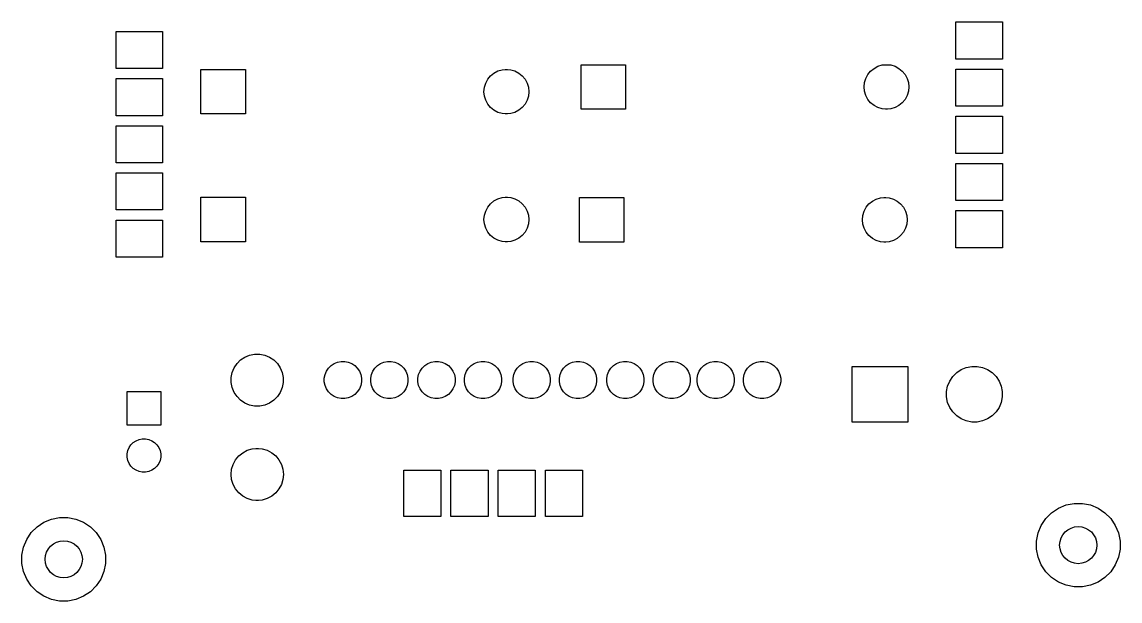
# Model space of a CAD drawing. Extents: x 80 to 139.2, y -92.2 to -19.8.
# Drawn here: x 80 to 139.2, y -92.2 to -61 of the extents above; entities that cross this region are included whole.
import ezdxf

# ---------------------------------------------------------------- set-up
doc = ezdxf.new("R2010")
doc.units = 0
doc.header["$MEASUREMENT"] = 0
doc.layers.add('BLACK', color=7, linetype='CONTINUOUS')

msp = doc.modelspace()

# ---------------------------------------------------------------- linework, layer by layer
at = {"layer": 'BLACK', "linetype": 'CONTINUOUS'}
for p, q in [((130.322, -62.976), (130.322, -60.976)), ((130.322, -60.976), (132.822, -60.976)), ((132.822, -60.976), (132.822, -62.976)), ((85.11, -63.484), (85.11, -61.484)), ((85.11, -61.484), (87.61, -61.484)), ((87.61, -61.484), (87.61, -63.484)), ((132.822, -62.976), (130.322, -62.976)), ((87.61, -63.484), (85.11, -63.484)), ((89.683, -65.931), (89.683, -63.531)), ((89.683, -63.531), (92.083, -63.531)), ((92.083, -63.531), (92.083, -65.931)), ((105.27, -63.8784), (105.453, -63.7284)), ((105.453, -63.7284), (105.662, -63.617)), ((105.662, -63.617), (105.888, -63.5484)), ((105.888, -63.5484), (106.064, -63.531)), ((106.064, -63.531), (106.182, -63.531)), ((106.182, -63.531), (106.358, -63.5484)), ((106.358, -63.5484), (106.584, -63.617)), ((106.584, -63.617), (106.793, -63.7284)), ((106.793, -63.7284), (106.976, -63.8784)), ((110.143, -65.677), (110.143, -63.277)), ((110.143, -63.277), (112.543, -63.277)), ((112.543, -63.277), (112.543, -65.677)), ((125.469, -64.0156), (125.58, -63.8071)), ((125.58, -63.8071), (125.73, -63.6244)), ((125.73, -63.6244), (125.913, -63.4744)), ((125.913, -63.4744), (126.122, -63.363)), ((126.122, -63.363), (126.348, -63.2944)), ((126.348, -63.2944), (126.524, -63.277)), ((126.524, -63.277), (126.642, -63.277)), ((126.642, -63.277), (126.818, -63.2944)), ((126.818, -63.2944), (127.044, -63.363)), ((127.044, -63.363), (127.253, -63.4744)), ((127.253, -63.4744), (127.436, -63.6244)), ((127.436, -63.6244), (127.586, -63.8071)), ((127.586, -63.8071), (127.697, -64.0156)), ((130.322, -65.516), (130.322, -63.516)), ((130.322, -63.516), (132.822, -63.516)), ((132.822, -63.516), (132.822, -65.516)), ((85.11, -66.024), (85.11, -64.024)), ((85.11, -64.024), (87.61, -64.024)), ((87.61, -64.024), (87.61, -66.024)), ((104.94, -64.4958), (105.009, -64.2696)), ((105.009, -64.2696), (105.12, -64.0611)), ((105.12, -64.0611), (105.27, -63.8784)), ((106.976, -63.8784), (107.126, -64.0611)), ((107.126, -64.0611), (107.237, -64.2696)), ((107.237, -64.2696), (107.306, -64.4958)), ((125.377, -64.477), (125.4, -64.2418)), ((125.4, -64.2418), (125.469, -64.0156)), ((127.697, -64.0156), (127.766, -64.2418)), ((127.766, -64.2418), (127.789, -64.477)), ((104.917, -64.731), (104.94, -64.4958)), ((104.94, -64.9662), (104.917, -64.731)), ((105.009, -65.1924), (104.94, -64.9662)), ((107.306, -64.9662), (107.237, -65.1924)), ((107.306, -64.4958), (107.329, -64.731)), ((107.329, -64.731), (107.306, -64.9662)), ((125.4, -64.7122), (125.377, -64.477)), ((125.469, -64.9384), (125.4, -64.7122)), ((125.58, -65.1469), (125.469, -64.9384)), ((127.697, -64.9384), (127.586, -65.1469)), ((127.766, -64.7122), (127.697, -64.9384)), ((127.789, -64.477), (127.766, -64.7122)), ((105.12, -65.4009), (105.009, -65.1924)), ((105.27, -65.5836), (105.12, -65.4009)), ((105.453, -65.7336), (105.27, -65.5836)), ((106.976, -65.5836), (106.793, -65.7336)), ((107.126, -65.4009), (106.976, -65.5836)), ((107.237, -65.1924), (107.126, -65.4009)), ((125.73, -65.3296), (125.58, -65.1469)), ((125.913, -65.4796), (125.73, -65.3296)), ((126.122, -65.591), (125.913, -65.4796)), ((126.348, -65.6596), (126.122, -65.591)), ((127.044, -65.591), (126.818, -65.6596)), ((127.253, -65.4796), (127.044, -65.591)), ((127.436, -65.3296), (127.253, -65.4796)), ((127.586, -65.1469), (127.436, -65.3296)), ((132.822, -65.516), (130.322, -65.516)), ((87.61, -66.024), (85.11, -66.024)), ((92.083, -65.931), (89.683, -65.931)), ((105.662, -65.845), (105.453, -65.7336)), ((105.888, -65.9136), (105.662, -65.845)), ((106.064, -65.931), (105.888, -65.9136)), ((106.182, -65.931), (106.064, -65.931)), ((106.358, -65.9136), (106.182, -65.931)), ((106.584, -65.845), (106.358, -65.9136)), ((106.793, -65.7336), (106.584, -65.845)), ((112.543, -65.677), (110.143, -65.677)), ((126.524, -65.677), (126.348, -65.6596)), ((126.642, -65.677), (126.524, -65.677)), ((126.818, -65.6596), (126.642, -65.677)), ((130.322, -68.056), (130.322, -66.056)), ((130.322, -66.056), (132.822, -66.056)), ((132.822, -66.056), (132.822, -68.056)), ((85.11, -68.564), (85.11, -66.564)), ((85.11, -66.564), (87.61, -66.564)), ((87.61, -66.564), (87.61, -68.564)), ((87.61, -68.564), (85.11, -68.564)), ((132.822, -68.056), (130.322, -68.056)), ((85.11, -71.104), (85.11, -69.104)), ((85.11, -69.104), (87.61, -69.104)), ((87.61, -69.104), (87.61, -71.104)), ((130.322, -70.596), (130.322, -68.596)), ((130.322, -68.596), (132.822, -68.596)), ((132.822, -68.596), (132.822, -70.596)), ((89.683, -72.821), (89.683, -70.421)), ((89.683, -70.421), (92.083, -70.421)), ((92.083, -70.421), (92.083, -72.821)), ((105.12, -70.9511), (105.27, -70.7684)), ((105.27, -70.7684), (105.453, -70.6184)), ((105.453, -70.6184), (105.662, -70.507)), ((105.662, -70.507), (105.888, -70.4384)), ((105.888, -70.4384), (106.064, -70.421)), ((106.064, -70.421), (106.182, -70.421)), ((106.182, -70.421), (106.358, -70.4384)), ((106.358, -70.4384), (106.584, -70.507)), ((106.584, -70.507), (106.793, -70.6184)), ((106.793, -70.6184), (106.976, -70.7684)), ((106.976, -70.7684), (107.126, -70.9511)), ((110.052, -72.828), (110.052, -70.428)), ((110.052, -70.428), (112.452, -70.428)), ((112.452, -70.428), (112.452, -72.828)), ((125.489, -70.9581), (125.639, -70.7754)), ((125.639, -70.7754), (125.822, -70.6254)), ((125.822, -70.6254), (126.031, -70.514)), ((126.031, -70.514), (126.257, -70.4454)), ((126.257, -70.4454), (126.433, -70.428)), ((126.433, -70.428), (126.551, -70.428)), ((126.551, -70.428), (126.727, -70.4454)), ((126.727, -70.4454), (126.953, -70.514)), ((126.953, -70.514), (127.162, -70.6254)), ((127.162, -70.6254), (127.345, -70.7754)), ((127.345, -70.7754), (127.495, -70.9581)), ((132.822, -70.596), (130.322, -70.596)), ((87.61, -71.104), (85.11, -71.104)), ((104.917, -71.621), (104.94, -71.3858)), ((104.94, -71.3858), (105.009, -71.1596)), ((105.009, -71.1596), (105.12, -70.9511)), ((107.126, -70.9511), (107.237, -71.1596)), ((107.237, -71.1596), (107.306, -71.3858)), ((107.306, -71.3858), (107.329, -71.621)), ((125.286, -71.628), (125.309, -71.3928)), ((125.309, -71.3928), (125.378, -71.1666)), ((125.378, -71.1666), (125.489, -70.9581)), ((127.495, -70.9581), (127.606, -71.1666)), ((127.606, -71.1666), (127.675, -71.3928)), ((127.675, -71.3928), (127.698, -71.628)), ((130.322, -73.136), (130.322, -71.136)), ((130.322, -71.136), (132.822, -71.136)), ((132.822, -71.136), (132.822, -73.136)), ((85.11, -73.644), (85.11, -71.644)), ((85.11, -71.644), (87.61, -71.644)), ((87.61, -71.644), (87.61, -73.644)), ((104.94, -71.8562), (104.917, -71.621)), ((105.009, -72.0824), (104.94, -71.8562)), ((105.12, -72.2909), (105.009, -72.0824)), ((107.237, -72.0824), (107.126, -72.2909)), ((107.306, -71.8562), (107.237, -72.0824)), ((107.329, -71.621), (107.306, -71.8562)), ((125.309, -71.8632), (125.286, -71.628)), ((125.378, -72.0894), (125.309, -71.8632)), ((125.489, -72.2979), (125.378, -72.0894)), ((127.606, -72.0894), (127.495, -72.2979)), ((127.675, -71.8632), (127.606, -72.0894)), ((127.698, -71.628), (127.675, -71.8632)), ((105.27, -72.4736), (105.12, -72.2909)), ((105.453, -72.6236), (105.27, -72.4736)), ((105.662, -72.735), (105.453, -72.6236)), ((106.793, -72.6236), (106.584, -72.735)), ((106.976, -72.4736), (106.793, -72.6236)), ((107.126, -72.2909), (106.976, -72.4736)), ((125.639, -72.4806), (125.489, -72.2979)), ((125.822, -72.6306), (125.639, -72.4806)), ((126.031, -72.742), (125.822, -72.6306)), ((127.162, -72.6306), (126.953, -72.742)), ((127.345, -72.4806), (127.162, -72.6306)), ((127.495, -72.2979), (127.345, -72.4806)), ((92.083, -72.821), (89.683, -72.821)), ((105.888, -72.8036), (105.662, -72.735)), ((106.064, -72.821), (105.888, -72.8036)), ((106.182, -72.821), (106.064, -72.821)), ((106.358, -72.8036), (106.182, -72.821)), ((106.584, -72.735), (106.358, -72.8036)), ((112.452, -72.828), (110.052, -72.828)), ((126.257, -72.8106), (126.031, -72.742)), ((126.433, -72.828), (126.257, -72.8106)), ((126.551, -72.828), (126.433, -72.828)), ((126.727, -72.8106), (126.551, -72.828)), ((126.953, -72.742), (126.727, -72.8106)), ((132.822, -73.136), (130.322, -73.136)), ((87.61, -73.644), (85.11, -73.644)), ((91.6225, -79.3716), (91.8176, -79.1765)), ((91.8176, -79.1765), (92.0469, -79.0233)), ((92.0469, -79.0233), (92.3016, -78.9178)), ((92.3016, -78.9178), (92.5721, -78.864)), ((92.5721, -78.864), (92.8479, -78.864)), ((92.8479, -78.864), (93.1184, -78.9178)), ((93.1184, -78.9178), (93.3731, -79.0233)), ((93.3731, -79.0233), (93.6024, -79.1765)), ((93.6024, -79.1765), (93.7975, -79.3716)), ((91.3638, -79.8556), (91.4693, -79.6009)), ((91.4693, -79.6009), (91.6225, -79.3716)), ((93.7975, -79.3716), (93.9507, -79.6009)), ((93.9507, -79.6009), (94.0562, -79.8556)), ((96.3604, -79.9723), (96.4358, -79.7903)), ((96.4358, -79.7903), (96.5452, -79.6265)), ((96.5452, -79.6265), (96.6845, -79.4872)), ((96.6845, -79.4872), (96.8483, -79.3778)), ((96.8483, -79.3778), (97.0303, -79.3024)), ((97.0303, -79.3024), (97.2235, -79.264)), ((97.2235, -79.264), (97.4205, -79.264)), ((97.4205, -79.264), (97.6137, -79.3024)), ((97.6137, -79.3024), (97.7957, -79.3778)), ((97.7957, -79.3778), (97.9595, -79.4872)), ((97.9595, -79.4872), (98.0988, -79.6265)), ((98.0988, -79.6265), (98.2082, -79.7903)), ((98.2082, -79.7903), (98.2836, -79.9723)), ((98.8604, -79.9723), (98.9358, -79.7903)), ((98.9358, -79.7903), (99.0452, -79.6265)), ((99.0452, -79.6265), (99.1845, -79.4872)), ((99.1845, -79.4872), (99.3483, -79.3778)), ((99.3483, -79.3778), (99.5303, -79.3024)), ((99.5303, -79.3024), (99.7235, -79.264)), ((99.7235, -79.264), (99.9205, -79.264)), ((99.9205, -79.264), (100.114, -79.3024)), ((100.114, -79.3024), (100.296, -79.3778)), ((100.296, -79.3778), (100.459, -79.4872)), ((100.459, -79.4872), (100.599, -79.6265)), ((100.599, -79.6265), (100.708, -79.7903)), ((100.708, -79.7903), (100.784, -79.9723)), ((101.4, -79.9723), (101.476, -79.7903)), ((101.476, -79.7903), (101.585, -79.6265)), ((101.585, -79.6265), (101.725, -79.4872)), ((101.725, -79.4872), (101.888, -79.3778)), ((101.888, -79.3778), (102.07, -79.3024)), ((102.07, -79.3024), (102.264, -79.264)), ((102.264, -79.264), (102.46, -79.264)), ((102.46, -79.264), (102.654, -79.3024)), ((102.654, -79.3024), (102.836, -79.3778)), ((102.836, -79.3778), (102.999, -79.4872)), ((102.999, -79.4872), (103.139, -79.6265)), ((103.139, -79.6265), (103.248, -79.7903)), ((103.248, -79.7903), (103.324, -79.9723)), ((103.9, -79.9723), (103.976, -79.7903)), ((103.976, -79.7903), (104.085, -79.6265)), ((104.085, -79.6265), (104.225, -79.4872)), ((104.225, -79.4872), (104.388, -79.3778)), ((104.388, -79.3778), (104.57, -79.3024)), ((104.57, -79.3024), (104.764, -79.264)), ((104.764, -79.264), (104.96, -79.264)), ((104.96, -79.264), (105.154, -79.3024)), ((105.154, -79.3024), (105.336, -79.3778)), ((105.336, -79.3778), (105.499, -79.4872)), ((105.499, -79.4872), (105.639, -79.6265)), ((105.639, -79.6265), (105.748, -79.7903)), ((105.748, -79.7903), (105.824, -79.9723)), ((106.52, -79.9723), (106.596, -79.7903)), ((106.596, -79.7903), (106.705, -79.6265)), ((106.705, -79.6265), (106.845, -79.4872)), ((106.845, -79.4872), (107.008, -79.3778)), ((107.008, -79.3778), (107.19, -79.3024)), ((107.19, -79.3024), (107.384, -79.264)), ((107.384, -79.264), (107.58, -79.264)), ((107.58, -79.264), (107.774, -79.3024)), ((107.774, -79.3024), (107.956, -79.3778)), ((107.956, -79.3778), (108.119, -79.4872)), ((108.119, -79.4872), (108.259, -79.6265)), ((108.259, -79.6265), (108.368, -79.7903)), ((108.368, -79.7903), (108.444, -79.9723)), ((109.02, -79.9723), (109.096, -79.7903)), ((109.096, -79.7903), (109.205, -79.6265)), ((109.205, -79.6265), (109.345, -79.4872)), ((109.345, -79.4872), (109.508, -79.3778)), ((109.508, -79.3778), (109.69, -79.3024)), ((109.69, -79.3024), (109.884, -79.264)), ((109.884, -79.264), (110.08, -79.264)), ((110.08, -79.264), (110.274, -79.3024)), ((110.274, -79.3024), (110.456, -79.3778)), ((110.456, -79.3778), (110.619, -79.4872)), ((110.619, -79.4872), (110.759, -79.6265)), ((110.759, -79.6265), (110.868, -79.7903)), ((110.868, -79.7903), (110.944, -79.9723)), ((111.56, -79.9723), (111.636, -79.7903)), ((111.636, -79.7903), (111.745, -79.6265)), ((111.745, -79.6265), (111.885, -79.4872)), ((111.885, -79.4872), (112.048, -79.3778)), ((112.048, -79.3778), (112.23, -79.3024)), ((112.23, -79.3024), (112.424, -79.264)), ((112.424, -79.264), (112.62, -79.264)), ((112.62, -79.264), (112.814, -79.3024)), ((112.814, -79.3024), (112.996, -79.3778)), ((112.996, -79.3778), (113.159, -79.4872)), ((113.159, -79.4872), (113.299, -79.6265)), ((113.299, -79.6265), (113.408, -79.7903)), ((113.408, -79.7903), (113.484, -79.9723)), ((114.06, -79.9723), (114.136, -79.7903)), ((114.136, -79.7903), (114.245, -79.6265)), ((114.245, -79.6265), (114.385, -79.4872)), ((114.385, -79.4872), (114.548, -79.3778)), ((114.548, -79.3778), (114.73, -79.3024)), ((114.73, -79.3024), (114.924, -79.264)), ((114.924, -79.264), (115.12, -79.264)), ((115.12, -79.264), (115.314, -79.3024)), ((115.314, -79.3024), (115.496, -79.3778)), ((115.496, -79.3778), (115.659, -79.4872)), ((115.659, -79.4872), (115.799, -79.6265)), ((115.799, -79.6265), (115.908, -79.7903)), ((115.908, -79.7903), (115.984, -79.9723)), ((116.426, -79.9723), (116.502, -79.7903)), ((116.502, -79.7903), (116.611, -79.6265)), ((116.611, -79.6265), (116.751, -79.4872)), ((116.751, -79.4872), (116.914, -79.3778)), ((116.914, -79.3778), (117.096, -79.3024)), ((117.096, -79.3024), (117.29, -79.264)), ((117.29, -79.264), (117.486, -79.264)), ((117.486, -79.264), (117.68, -79.3024)), ((117.68, -79.3024), (117.862, -79.3778)), ((117.862, -79.3778), (118.025, -79.4872)), ((118.025, -79.4872), (118.165, -79.6265)), ((118.165, -79.6265), (118.274, -79.7903)), ((118.274, -79.7903), (118.35, -79.9723)), ((118.926, -79.9723), (119.002, -79.7903)), ((119.002, -79.7903), (119.111, -79.6265)), ((119.111, -79.6265), (119.251, -79.4872)), ((119.251, -79.4872), (119.414, -79.3778)), ((119.414, -79.3778), (119.596, -79.3024)), ((119.596, -79.3024), (119.79, -79.264)), ((119.79, -79.264), (119.986, -79.264)), ((119.986, -79.264), (120.18, -79.3024)), ((120.18, -79.3024), (120.362, -79.3778)), ((120.362, -79.3778), (120.525, -79.4872)), ((120.525, -79.4872), (120.665, -79.6265)), ((120.665, -79.6265), (120.774, -79.7903)), ((120.774, -79.7903), (120.85, -79.9723)), ((124.738, -82.526), (124.738, -79.526)), ((124.738, -79.526), (127.738, -79.526)), ((127.738, -79.526), (127.738, -82.526)), ((130.362, -79.8609), (130.607, -79.6967)), ((130.607, -79.6967), (130.88, -79.5836)), ((130.88, -79.5836), (131.17, -79.526)), ((131.17, -79.526), (131.466, -79.526)), ((131.466, -79.526), (131.756, -79.5836)), ((131.756, -79.5836), (132.029, -79.6967)), ((132.029, -79.6967), (132.274, -79.8609)), ((91.31, -80.1261), (91.3638, -79.8556)), ((91.31, -80.4019), (91.31, -80.1261)), ((94.0562, -79.8556), (94.11, -80.1261)), ((94.11, -80.1261), (94.11, -80.4019)), ((96.322, -80.1655), (96.3604, -79.9723)), ((96.322, -80.3625), (96.322, -80.1655)), ((96.3604, -80.5557), (96.322, -80.3625)), ((98.2836, -79.9723), (98.322, -80.1655)), ((98.322, -80.3625), (98.2836, -80.5557)), ((98.322, -80.1655), (98.322, -80.3625)), ((98.822, -80.1655), (98.8604, -79.9723)), ((98.822, -80.3625), (98.822, -80.1655)), ((98.8604, -80.5557), (98.822, -80.3625)), ((100.784, -79.9723), (100.822, -80.1655)), ((100.822, -80.3625), (100.784, -80.5557)), ((100.822, -80.1655), (100.822, -80.3625)), ((101.362, -80.1655), (101.4, -79.9723)), ((101.362, -80.3625), (101.362, -80.1655)), ((101.4, -80.5557), (101.362, -80.3625)), ((103.324, -79.9723), (103.362, -80.1655)), ((103.362, -80.3625), (103.324, -80.5557)), ((103.362, -80.1655), (103.362, -80.3625)), ((103.862, -80.1655), (103.9, -79.9723)), ((103.862, -80.3625), (103.862, -80.1655)), ((103.9, -80.5557), (103.862, -80.3625)), ((105.824, -79.9723), (105.862, -80.1655)), ((105.862, -80.3625), (105.824, -80.5557)), ((105.862, -80.1655), (105.862, -80.3625)), ((106.482, -80.1655), (106.52, -79.9723)), ((106.482, -80.3625), (106.482, -80.1655)), ((106.52, -80.5557), (106.482, -80.3625)), ((108.444, -79.9723), (108.482, -80.1655)), ((108.482, -80.3625), (108.444, -80.5557)), ((108.482, -80.1655), (108.482, -80.3625)), ((108.982, -80.1655), (109.02, -79.9723)), ((108.982, -80.3625), (108.982, -80.1655)), ((109.02, -80.5557), (108.982, -80.3625)), ((110.944, -79.9723), (110.982, -80.1655)), ((110.982, -80.3625), (110.944, -80.5557)), ((110.982, -80.1655), (110.982, -80.3625)), ((111.522, -80.1655), (111.56, -79.9723)), ((111.522, -80.3625), (111.522, -80.1655)), ((111.56, -80.5557), (111.522, -80.3625)), ((113.484, -79.9723), (113.522, -80.1655)), ((113.522, -80.3625), (113.484, -80.5557)), ((113.522, -80.1655), (113.522, -80.3625)), ((114.022, -80.1655), (114.06, -79.9723)), ((114.022, -80.3625), (114.022, -80.1655)), ((114.06, -80.5557), (114.022, -80.3625)), ((115.984, -79.9723), (116.022, -80.1655)), ((116.022, -80.3625), (115.984, -80.5557)), ((116.022, -80.1655), (116.022, -80.3625)), ((116.388, -80.1655), (116.426, -79.9723)), ((116.388, -80.3625), (116.388, -80.1655)), ((116.426, -80.5557), (116.388, -80.3625)), ((118.35, -79.9723), (118.388, -80.1655)), ((118.388, -80.3625), (118.35, -80.5557)), ((118.388, -80.1655), (118.388, -80.3625)), ((118.888, -80.1655), (118.926, -79.9723)), ((118.888, -80.3625), (118.888, -80.1655)), ((118.926, -80.5557), (118.888, -80.3625)), ((120.85, -79.9723), (120.888, -80.1655)), ((120.888, -80.3625), (120.85, -80.5557)), ((120.888, -80.1655), (120.888, -80.3625)), ((129.876, -80.5885), (129.989, -80.3155)), ((129.989, -80.3155), (130.153, -80.0698)), ((130.153, -80.0698), (130.362, -79.8609)), ((132.274, -79.8609), (132.483, -80.0698)), ((132.483, -80.0698), (132.647, -80.3155)), ((132.647, -80.3155), (132.76, -80.5885)), ((85.714, -82.688), (85.714, -80.888)), ((85.714, -80.888), (87.514, -80.888)), ((87.514, -80.888), (87.514, -82.688)), ((91.3638, -80.6724), (91.31, -80.4019)), ((91.4693, -80.9271), (91.3638, -80.6724)), ((91.6225, -81.1564), (91.4693, -80.9271)), ((93.9507, -80.9271), (93.7975, -81.1564)), ((94.0562, -80.6724), (93.9507, -80.9271)), ((94.11, -80.4019), (94.0562, -80.6724)), ((96.4358, -80.7377), (96.3604, -80.5557)), ((96.5452, -80.9015), (96.4358, -80.7377)), ((96.6845, -81.0408), (96.5452, -80.9015)), ((98.0988, -80.9015), (97.9595, -81.0408)), ((98.2082, -80.7377), (98.0988, -80.9015)), ((98.2836, -80.5557), (98.2082, -80.7377)), ((98.9358, -80.7377), (98.8604, -80.5557)), ((99.0452, -80.9015), (98.9358, -80.7377)), ((99.1845, -81.0408), (99.0452, -80.9015)), ((100.599, -80.9015), (100.459, -81.0408)), ((100.708, -80.7377), (100.599, -80.9015)), ((100.784, -80.5557), (100.708, -80.7377)), ((101.476, -80.7377), (101.4, -80.5557)), ((101.585, -80.9015), (101.476, -80.7377)), ((101.725, -81.0408), (101.585, -80.9015)), ((103.139, -80.9015), (102.999, -81.0408)), ((103.248, -80.7377), (103.139, -80.9015)), ((103.324, -80.5557), (103.248, -80.7377)), ((103.976, -80.7377), (103.9, -80.5557)), ((104.085, -80.9015), (103.976, -80.7377)), ((104.225, -81.0408), (104.085, -80.9015)), ((105.639, -80.9015), (105.499, -81.0408)), ((105.748, -80.7377), (105.639, -80.9015)), ((105.824, -80.5557), (105.748, -80.7377)), ((106.596, -80.7377), (106.52, -80.5557)), ((106.705, -80.9015), (106.596, -80.7377)), ((106.845, -81.0408), (106.705, -80.9015)), ((108.259, -80.9015), (108.119, -81.0408)), ((108.368, -80.7377), (108.259, -80.9015)), ((108.444, -80.5557), (108.368, -80.7377)), ((109.096, -80.7377), (109.02, -80.5557)), ((109.205, -80.9015), (109.096, -80.7377)), ((109.345, -81.0408), (109.205, -80.9015)), ((110.759, -80.9015), (110.619, -81.0408)), ((110.868, -80.7377), (110.759, -80.9015)), ((110.944, -80.5557), (110.868, -80.7377)), ((111.636, -80.7377), (111.56, -80.5557)), ((111.745, -80.9015), (111.636, -80.7377)), ((111.885, -81.0408), (111.745, -80.9015)), ((113.299, -80.9015), (113.159, -81.0408)), ((113.408, -80.7377), (113.299, -80.9015)), ((113.484, -80.5557), (113.408, -80.7377)), ((114.136, -80.7377), (114.06, -80.5557)), ((114.245, -80.9015), (114.136, -80.7377)), ((114.385, -81.0408), (114.245, -80.9015)), ((115.799, -80.9015), (115.659, -81.0408)), ((115.908, -80.7377), (115.799, -80.9015)), ((115.984, -80.5557), (115.908, -80.7377)), ((116.502, -80.7377), (116.426, -80.5557)), ((116.611, -80.9015), (116.502, -80.7377)), ((116.751, -81.0408), (116.611, -80.9015)), ((118.165, -80.9015), (118.025, -81.0408)), ((118.274, -80.7377), (118.165, -80.9015)), ((118.35, -80.5557), (118.274, -80.7377)), ((119.002, -80.7377), (118.926, -80.5557)), ((119.111, -80.9015), (119.002, -80.7377)), ((119.251, -81.0408), (119.111, -80.9015)), ((120.665, -80.9015), (120.525, -81.0408)), ((120.774, -80.7377), (120.665, -80.9015)), ((120.85, -80.5557), (120.774, -80.7377)), ((129.818, -80.8783), (129.876, -80.5885)), ((129.818, -81.1737), (129.818, -80.8783)), ((132.76, -80.5885), (132.818, -80.8783)), ((132.818, -80.8783), (132.818, -81.1737)), ((91.8176, -81.3515), (91.6225, -81.1564)), ((92.0469, -81.5047), (91.8176, -81.3515)), ((92.3016, -81.6102), (92.0469, -81.5047)), ((93.3731, -81.5047), (93.1184, -81.6102)), ((93.6024, -81.3515), (93.3731, -81.5047)), ((93.7975, -81.1564), (93.6024, -81.3515)), ((96.8483, -81.1502), (96.6845, -81.0408)), ((97.0303, -81.2256), (96.8483, -81.1502)), ((97.2235, -81.264), (97.0303, -81.2256)), ((97.4205, -81.264), (97.2235, -81.264)), ((97.6137, -81.2256), (97.4205, -81.264)), ((97.7957, -81.1502), (97.6137, -81.2256)), ((97.9595, -81.0408), (97.7957, -81.1502)), ((99.3483, -81.1502), (99.1845, -81.0408)), ((99.5303, -81.2256), (99.3483, -81.1502)), ((99.7235, -81.264), (99.5303, -81.2256)), ((99.9205, -81.264), (99.7235, -81.264)), ((100.114, -81.2256), (99.9205, -81.264)), ((100.296, -81.1502), (100.114, -81.2256)), ((100.459, -81.0408), (100.296, -81.1502)), ((101.888, -81.1502), (101.725, -81.0408)), ((102.07, -81.2256), (101.888, -81.1502)), ((102.264, -81.264), (102.07, -81.2256)), ((102.46, -81.264), (102.264, -81.264)), ((102.654, -81.2256), (102.46, -81.264)), ((102.836, -81.1502), (102.654, -81.2256)), ((102.999, -81.0408), (102.836, -81.1502)), ((104.388, -81.1502), (104.225, -81.0408)), ((104.57, -81.2256), (104.388, -81.1502)), ((104.764, -81.264), (104.57, -81.2256)), ((104.96, -81.264), (104.764, -81.264)), ((105.154, -81.2256), (104.96, -81.264)), ((105.336, -81.1502), (105.154, -81.2256)), ((105.499, -81.0408), (105.336, -81.1502)), ((107.008, -81.1502), (106.845, -81.0408)), ((107.19, -81.2256), (107.008, -81.1502)), ((107.384, -81.264), (107.19, -81.2256)), ((107.58, -81.264), (107.384, -81.264)), ((107.774, -81.2256), (107.58, -81.264)), ((107.956, -81.1502), (107.774, -81.2256)), ((108.119, -81.0408), (107.956, -81.1502)), ((109.508, -81.1502), (109.345, -81.0408)), ((109.69, -81.2256), (109.508, -81.1502)), ((109.884, -81.264), (109.69, -81.2256)), ((110.08, -81.264), (109.884, -81.264)), ((110.274, -81.2256), (110.08, -81.264)), ((110.456, -81.1502), (110.274, -81.2256)), ((110.619, -81.0408), (110.456, -81.1502)), ((112.048, -81.1502), (111.885, -81.0408)), ((112.23, -81.2256), (112.048, -81.1502)), ((112.424, -81.264), (112.23, -81.2256)), ((112.62, -81.264), (112.424, -81.264)), ((112.814, -81.2256), (112.62, -81.264)), ((112.996, -81.1502), (112.814, -81.2256)), ((113.159, -81.0408), (112.996, -81.1502)), ((114.548, -81.1502), (114.385, -81.0408)), ((114.73, -81.2256), (114.548, -81.1502)), ((114.924, -81.264), (114.73, -81.2256)), ((115.12, -81.264), (114.924, -81.264)), ((115.314, -81.2256), (115.12, -81.264)), ((115.496, -81.1502), (115.314, -81.2256)), ((115.659, -81.0408), (115.496, -81.1502)), ((116.914, -81.1502), (116.751, -81.0408)), ((117.096, -81.2256), (116.914, -81.1502)), ((117.29, -81.264), (117.096, -81.2256)), ((117.486, -81.264), (117.29, -81.264)), ((117.68, -81.2256), (117.486, -81.264)), ((117.862, -81.1502), (117.68, -81.2256)), ((118.025, -81.0408), (117.862, -81.1502)), ((119.414, -81.1502), (119.251, -81.0408)), ((119.596, -81.2256), (119.414, -81.1502)), ((119.79, -81.264), (119.596, -81.2256)), ((119.986, -81.264), (119.79, -81.264)), ((120.18, -81.2256), (119.986, -81.264)), ((120.362, -81.1502), (120.18, -81.2256)), ((120.525, -81.0408), (120.362, -81.1502)), ((129.876, -81.4635), (129.818, -81.1737)), ((129.989, -81.7365), (129.876, -81.4635)), ((132.76, -81.4635), (132.647, -81.7365)), ((132.818, -81.1737), (132.76, -81.4635)), ((92.5721, -81.664), (92.3016, -81.6102)), ((92.8479, -81.664), (92.5721, -81.664)), ((93.1184, -81.6102), (92.8479, -81.664)), ((130.153, -81.9822), (129.989, -81.7365)), ((130.362, -82.1911), (130.153, -81.9822)), ((132.483, -81.9822), (132.274, -82.1911)), ((132.647, -81.7365), (132.483, -81.9822)), ((87.514, -82.688), (85.714, -82.688)), ((127.738, -82.526), (124.738, -82.526)), ((130.607, -82.3553), (130.362, -82.1911)), ((130.88, -82.4684), (130.607, -82.3553)), ((131.17, -82.526), (130.88, -82.4684)), ((131.466, -82.526), (131.17, -82.526)), ((131.756, -82.4684), (131.466, -82.526)), ((132.029, -82.3553), (131.756, -82.4684)), ((132.274, -82.1911), (132.029, -82.3553)), ((85.7486, -84.0655), (85.8164, -83.9017)), ((85.8164, -83.9017), (85.9149, -83.7543)), ((85.9149, -83.7543), (86.0403, -83.6289)), ((86.0403, -83.6289), (86.1877, -83.5304)), ((86.1877, -83.5304), (86.3515, -83.4626)), ((86.3515, -83.4626), (86.5254, -83.428)), ((86.5254, -83.428), (86.7026, -83.428)), ((86.7026, -83.428), (86.8765, -83.4626)), ((86.8765, -83.4626), (87.0403, -83.5304)), ((87.0403, -83.5304), (87.1877, -83.6289)), ((87.1877, -83.6289), (87.3131, -83.7543)), ((87.3131, -83.7543), (87.4116, -83.9017)), ((87.4116, -83.9017), (87.4794, -84.0655)), ((85.714, -84.2394), (85.7486, -84.0655)), ((85.714, -84.4166), (85.714, -84.2394)), ((85.7486, -84.5905), (85.714, -84.4166)), ((87.4794, -84.0655), (87.514, -84.2394)), ((87.514, -84.4166), (87.4794, -84.5905)), ((87.514, -84.2394), (87.514, -84.4166)), ((91.5403, -84.5624), (91.7153, -84.3493)), ((91.7153, -84.3493), (91.9284, -84.1743)), ((91.9284, -84.1743), (92.1717, -84.0443)), ((92.1717, -84.0443), (92.4356, -83.9643)), ((92.4356, -83.9643), (92.6412, -83.944)), ((92.6412, -83.944), (92.7788, -83.944)), ((92.7788, -83.944), (92.9844, -83.9643)), ((92.9844, -83.9643), (93.2483, -84.0443)), ((93.2483, -84.0443), (93.4916, -84.1743)), ((93.4916, -84.1743), (93.7047, -84.3493)), ((93.7047, -84.3493), (93.8797, -84.5624)), ((85.8164, -84.7543), (85.7486, -84.5905)), ((85.9149, -84.9017), (85.8164, -84.7543)), ((86.0403, -85.0271), (85.9149, -84.9017)), ((86.1877, -85.1256), (86.0403, -85.0271)), ((87.1877, -85.0271), (87.0403, -85.1256)), ((87.3131, -84.9017), (87.1877, -85.0271)), ((87.4116, -84.7543), (87.3131, -84.9017)), ((87.4794, -84.5905), (87.4116, -84.7543)), ((91.3032, -85.344), (91.3303, -85.0696)), ((91.3303, -85.0696), (91.4103, -84.8057)), ((91.4103, -84.8057), (91.5403, -84.5624)), ((93.8797, -84.5624), (94.0097, -84.8057)), ((94.0097, -84.8057), (94.0897, -85.0696)), ((94.0897, -85.0696), (94.1168, -85.344)), ((100.6, -87.61), (100.6, -85.11)), ((100.6, -85.11), (102.6, -85.11)), ((102.6, -85.11), (102.6, -87.61)), ((103.14, -87.61), (103.14, -85.11)), ((103.14, -85.11), (105.14, -85.11)), ((105.14, -85.11), (105.14, -87.61)), ((105.68, -87.61), (105.68, -85.11)), ((105.68, -85.11), (107.68, -85.11)), ((107.68, -85.11), (107.68, -87.61)), ((108.22, -87.61), (108.22, -85.11)), ((108.22, -85.11), (110.22, -85.11)), ((110.22, -85.11), (110.22, -87.61)), ((86.3515, -85.1934), (86.1877, -85.1256)), ((86.5254, -85.228), (86.3515, -85.1934)), ((86.7026, -85.228), (86.5254, -85.228)), ((86.8765, -85.1934), (86.7026, -85.228)), ((87.0403, -85.1256), (86.8765, -85.1934)), ((91.3303, -85.6184), (91.3032, -85.344)), ((91.4103, -85.8823), (91.3303, -85.6184)), ((94.0897, -85.6184), (94.0097, -85.8823)), ((94.1168, -85.344), (94.0897, -85.6184)), ((91.5403, -86.1256), (91.4103, -85.8823)), ((91.7153, -86.3387), (91.5403, -86.1256)), ((93.8797, -86.1256), (93.7047, -86.3387)), ((94.0097, -85.8823), (93.8797, -86.1256)), ((91.9284, -86.5137), (91.7153, -86.3387)), ((92.1717, -86.6437), (91.9284, -86.5137)), ((92.4356, -86.7237), (92.1717, -86.6437)), ((92.6412, -86.744), (92.4356, -86.7237)), ((92.7788, -86.744), (92.6412, -86.744)), ((92.9844, -86.7237), (92.7788, -86.744)), ((93.2483, -86.6437), (92.9844, -86.7237)), ((93.4916, -86.5137), (93.2483, -86.6437)), ((93.7047, -86.3387), (93.4916, -86.5137)), ((135.158, -87.7197), (135.472, -87.4063)), ((135.472, -87.4063), (135.84, -87.1601)), ((135.84, -87.1601), (136.25, -86.9905)), ((136.25, -86.9905), (136.684, -86.904)), ((136.684, -86.904), (137.128, -86.904)), ((137.128, -86.904), (137.562, -86.9905)), ((137.562, -86.9905), (137.972, -87.1601)), ((137.972, -87.1601), (138.34, -87.4063)), ((138.34, -87.4063), (138.654, -87.7197)), ((80.8617, -88.1683), (81.2302, -87.9221)), ((81.2302, -87.9221), (81.6397, -87.7525)), ((81.6397, -87.7525), (82.0744, -87.666)), ((82.0744, -87.666), (82.5176, -87.666)), ((82.5176, -87.666), (82.9523, -87.7525)), ((82.9523, -87.7525), (83.3618, -87.9221)), ((83.3618, -87.9221), (83.7303, -88.1683)), ((102.6, -87.61), (100.6, -87.61)), ((105.14, -87.61), (103.14, -87.61)), ((107.68, -87.61), (105.68, -87.61)), ((110.22, -87.61), (108.22, -87.61)), ((134.912, -88.0882), (135.158, -87.7197)), ((138.654, -87.7197), (138.9, -88.0882)), ((80.3021, -88.8502), (80.5483, -88.4817)), ((80.5483, -88.4817), (80.8617, -88.1683)), ((83.7303, -88.1683), (84.0437, -88.4817)), ((84.0437, -88.4817), (84.2899, -88.8502)), ((134.656, -88.9324), (134.742, -88.4977)), ((134.742, -88.4977), (134.912, -88.0882)), ((138.9, -88.0882), (139.07, -88.4977)), ((139.07, -88.4977), (139.156, -88.9324)), ((80.1325, -89.2597), (80.3021, -88.8502)), ((84.2899, -88.8502), (84.4595, -89.2597)), ((134.656, -89.3756), (134.656, -88.9324)), ((139.156, -88.9324), (139.156, -89.3756)), ((80.046, -89.6944), (80.1325, -89.2597)), ((80.046, -90.1376), (80.046, -89.6944)), ((84.4595, -89.2597), (84.546, -89.6944)), ((84.546, -89.6944), (84.546, -90.1376)), ((134.742, -89.8103), (134.656, -89.3756)), ((134.912, -90.2198), (134.742, -89.8103)), ((139.07, -89.8103), (138.9, -90.2198)), ((139.156, -89.3756), (139.07, -89.8103)), ((80.1325, -90.5723), (80.046, -90.1376)), ((84.546, -90.1376), (84.4595, -90.5723)), ((135.158, -90.5883), (134.912, -90.2198)), ((138.9, -90.2198), (138.654, -90.5883)), ((80.3021, -90.9818), (80.1325, -90.5723)), ((80.5483, -91.3503), (80.3021, -90.9818)), ((84.2899, -90.9818), (84.0437, -91.3503)), ((84.4595, -90.5723), (84.2899, -90.9818)), ((135.472, -90.9017), (135.158, -90.5883)), ((135.84, -91.1479), (135.472, -90.9017)), ((138.34, -90.9017), (137.972, -91.1479)), ((138.654, -90.5883), (138.34, -90.9017)), ((80.8617, -91.6637), (80.5483, -91.3503)), ((84.0437, -91.3503), (83.7303, -91.6637)), ((136.25, -91.3175), (135.84, -91.1479)), ((136.684, -91.404), (136.25, -91.3175)), ((137.128, -91.404), (136.684, -91.404)), ((137.562, -91.3175), (137.128, -91.404)), ((137.972, -91.1479), (137.562, -91.3175)), ((81.2302, -91.9099), (80.8617, -91.6637)), ((81.6397, -92.0795), (81.2302, -91.9099)), ((82.0744, -92.166), (81.6397, -92.0795)), ((82.5176, -92.166), (82.0744, -92.166)), ((82.9523, -92.0795), (82.5176, -92.166)), ((83.3618, -91.9099), (82.9523, -92.0795)), ((83.7303, -91.6637), (83.3618, -91.9099))]:
    msp.add_line(p, q, dxfattribs=at)
at = {"layer": 'BLACK'}
for centre in [(136.906, -89.154), (82.296, -89.916)]:
    msp.add_circle(centre, 1, dxfattribs=at)

doc.saveas('drawing.dxf')
